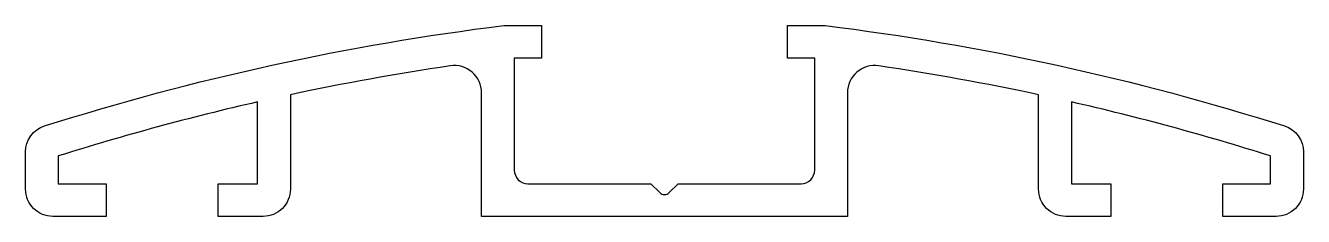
# Model space of a CAD drawing. Extents: x 932.5 to 979.3, y -15.8 to -8.8.
import ezdxf

# ---------------------------------------------------------------- set-up
doc = ezdxf.new("R2010")
doc.units = 0
doc.header["$LTSCALE"] = 15
doc.layers.get('0').update_dxf_attribs({"linetype": 'CONTINUOUS'})

msp = doc.modelspace()

# ---------------------------------------------------------------- linework, layer by layer
msp.add_lwpolyline([(955.386, -14.603), (955.71, -14.927, 0.414214), (956.063, -14.927), (956.386, -14.603), (960.886, -14.603, 0.414214), (961.386, -14.103), (961.386, -10.003), (960.386, -10.003), (960.386, -8.803), (961.769, -8.803, -0.045888), (978.589, -12.486, -0.326828), (979.286, -13.439), (979.286, -14.803, -0.414214), (978.286, -15.803), (976.336, -15.803), (976.336, -14.603), (978.086, -14.603), (978.086, -13.586, 0.020385), (970.786, -11.605), (970.786, -14.603), (972.236, -14.603), (972.236, -15.803), (970.586, -15.803, -0.414214), (969.586, -14.803), (969.586, -11.34, 0.016029), (963.733, -10.282, 0.457893), (962.586, -11.271), (962.586, -15.803), (949.186, -15.803), (949.186, -11.271, 0.457893), (948.04, -10.282, 0.016029), (942.186, -11.34), (942.186, -14.803, -0.414214), (941.186, -15.803), (939.536, -15.803), (939.536, -14.603), (940.986, -14.603), (940.986, -11.605, 0.020385), (933.686, -13.586), (933.686, -14.603), (935.436, -14.603), (935.436, -15.803), (933.486, -15.803, -0.414214), (932.486, -14.803), (932.486, -13.439, -0.326828), (933.184, -12.486, -0.045888), (950.003, -8.803), (951.386, -8.803), (951.386, -10.003), (950.386, -10.003), (950.386, -14.103, 0.414214), (950.886, -14.603)], format="xyb", close=True)

doc.saveas('drawing.dxf')
